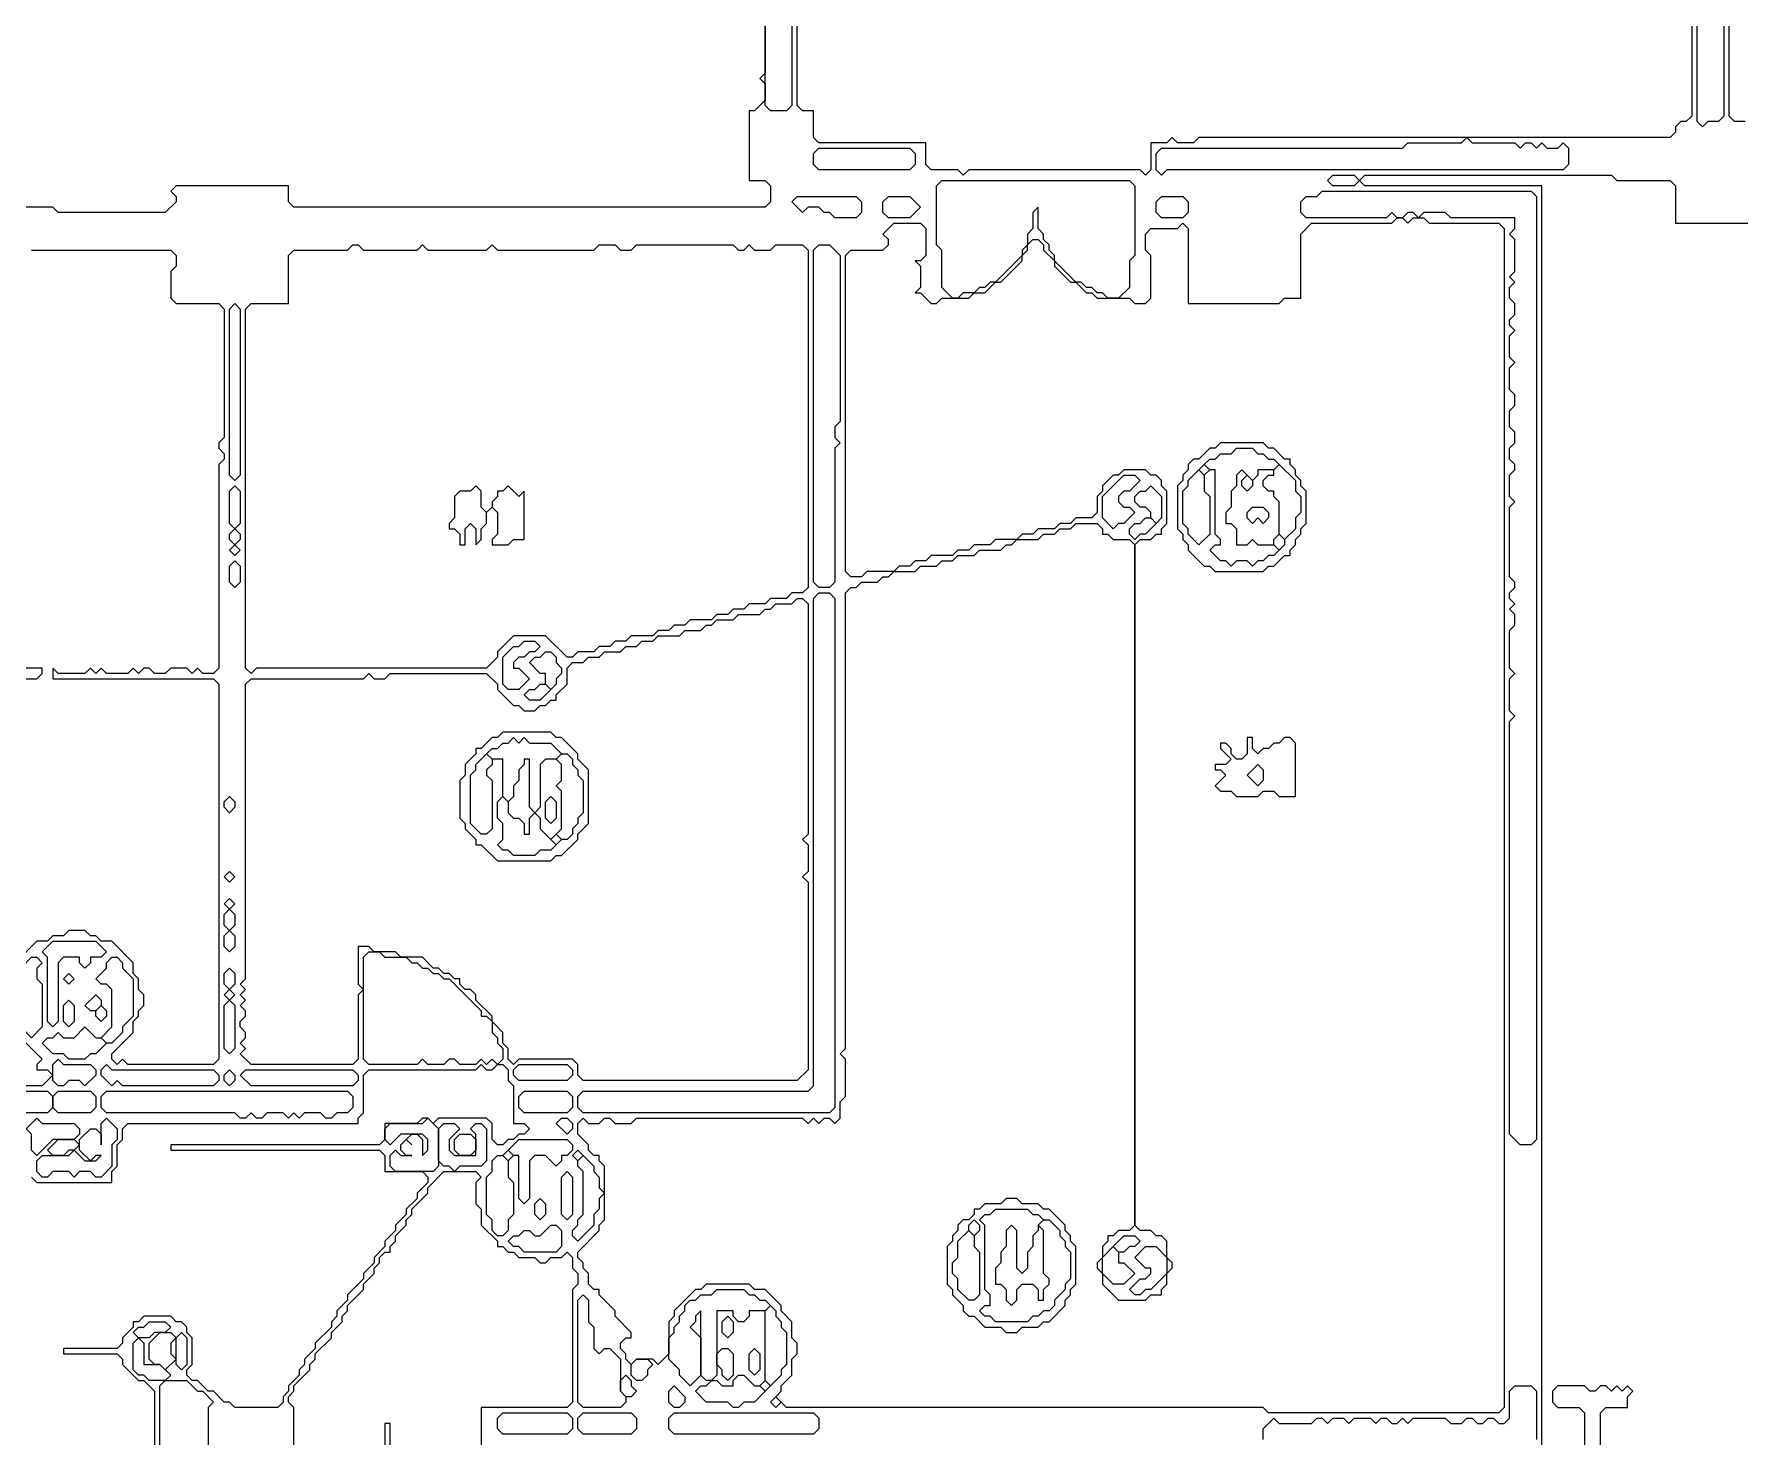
# Model space of a CAD drawing. Extents: x 4 to 2473, y 19 to 1752.
# Drawn here: x 1626.5 to 1945, y 1095.5 to 1357.3 of the extents above; entities that cross this region are included whole.
import ezdxf

# ---------------------------------------------------------------- set-up
doc = ezdxf.new("R2010")
doc.units = 0
doc.layers.add('TRACE_CURVE', color=3, linetype='Continuous', lineweight=0)
doc.layers.add('TRACE_TEXT_SYMBOL', color=6, linetype='Continuous', lineweight=0)

msp = doc.modelspace()

# ---------------------------------------------------------------- linework, layer by layer
at = {"layer": 'TRACE_CURVE', "color": 3}
for points in [[(1936, 1536), (1936, 1342), (1935, 1341), (1934, 1341), (1933, 1340), (1933, 1339), (1932, 1338), (1844, 1338), (1843, 1337), (1840, 1337), (1839, 1338), (1838, 1337), (1835, 1337), (1835, 1332), (1834, 1331), (1833, 1332), (1801, 1332), (1800, 1331), (1799, 1332), (1794, 1332), (1793, 1333), (1793, 1337), (1773, 1337), (1772, 1338), (1772, 1343), (1770, 1343), (1769, 1344), (1769, 1444)], [(1946, 1341), (1944, 1341), (1943, 1342), (1943, 1536)], [(1763, 1444), (1763, 1350), (1762, 1349), (1763, 1348), (1763, 1345), (1761, 1343), (1760, 1343), (1760, 1330), (1763, 1330), (1764, 1329), (1764, 1326), (1763, 1325), (1675, 1325), (1674, 1326), (1674, 1329), (1653, 1329), (1652, 1328), (1653, 1327), (1653, 1326), (1651, 1324), (1631, 1324)], [(1768, 1379), (1768, 1344), (1767, 1343), (1764, 1343), (1763, 1344), (1763, 1404)], [(1908, 1094), (1908, 1329), (1875, 1329), (1874, 1330), (1875, 1331), (1921, 1331), (1922, 1330), (1932, 1330), (1933, 1329), (1933, 1322), (1978, 1322)], [(1631, 1324), (1630, 1325), (1569, 1325)], [(1882, 1323), (1881, 1323), (1880, 1324), (1879, 1323), (1864, 1323), (1863, 1324), (1863, 1326), (1864, 1327), (1866, 1327)], [(1866, 1327), (1867, 1328), (1906, 1328), (1907, 1327), (1907, 1151), (1906, 1150), (1904, 1150), (1902, 1152), (1902, 1229), (1903, 1230), (1902, 1231), (1902, 1237), (1903, 1238), (1902, 1239), (1902, 1246), (1903, 1247), (1903, 1249), (1902, 1250), (1903, 1251), (1902, 1252), (1902, 1253), (1903, 1254), (1903, 1255), (1902, 1256), (1902, 1269), (1903, 1270), (1902, 1271), (1902, 1275), (1903, 1276), (1903, 1277), (1902, 1278), (1902, 1280), (1903, 1281), (1903, 1283), (1902, 1284), (1902, 1287), (1903, 1288), (1903, 1290), (1902, 1291), (1902, 1295), (1903, 1296), (1902, 1297), (1902, 1301), (1903, 1302), (1902, 1303), (1902, 1304), (1903, 1305), (1903, 1307), (1902, 1308), (1902, 1310), (1903, 1311), (1902, 1312), (1903, 1313), (1903, 1319), (1902, 1320), (1903, 1321), (1903, 1323), (1891, 1323), (1890, 1324), (1886, 1324), (1885, 1323), (1884, 1324), (1883, 1324), (1882, 1323)], [(1880, 1322), (1881, 1323), (1882, 1323), (1883, 1322), (1884, 1323), (1886, 1323), (1887, 1322), (1900, 1322), (1901, 1321), (1901, 1101), (1900, 1100), (1857, 1100), (1856, 1101), (1767, 1101), (1765, 1103), (1766, 1104), (1766, 1105), (1768, 1107), (1768, 1110), (1769, 1111), (1769, 1113), (1768, 1114), (1768, 1117), (1766, 1119), (1766, 1120), (1763, 1123), (1761, 1123), (1760, 1124), (1752, 1124), (1751, 1123), (1750, 1123), (1746, 1119), (1746, 1118), (1745, 1117), (1745, 1111), (1743, 1109), (1742, 1110), (1739, 1110), (1738, 1109), (1737, 1110), (1737, 1111), (1736, 1112), (1736, 1113), (1737, 1114), (1738, 1114), (1738, 1115), (1735, 1118), (1735, 1119), (1732, 1122), (1732, 1123), (1731, 1123), (1730, 1124), (1730, 1126), (1729, 1127), (1729, 1128), (1728, 1129), (1728, 1130), (1732, 1134), (1732, 1135), (1733, 1136), (1733, 1146), (1732, 1147), (1732, 1148), (1731, 1148)], [(1788, 1258), (1787, 1257), (1782, 1257), (1781, 1256), (1779, 1256), (1778, 1257), (1778, 1316), (1779, 1317), (1785, 1317), (1786, 1318), (1786, 1319), (1785, 1320), (1787, 1322), (1792, 1322), (1793, 1321), (1793, 1316), (1792, 1315), (1791, 1315), (1792, 1314), (1792, 1310), (1791, 1309), (1792, 1309), (1794, 1307), (1795, 1307), (1796, 1308), (1801, 1308), (1802, 1309), (1804, 1309), (1806, 1311), (1807, 1311), (1811, 1315), (1811, 1316), (1812, 1317), (1812, 1318), (1813, 1319), (1814, 1319), (1815, 1318), (1815, 1317), (1817, 1315), (1817, 1314), (1820, 1311), (1821, 1311), (1823, 1309), (1824, 1309), (1825, 1308), (1831, 1308), (1832, 1307), (1834, 1307), (1835, 1308), (1835, 1316), (1834, 1317), (1834, 1320), (1835, 1321), (1840, 1321), (1841, 1322), (1842, 1321), (1842, 1307), (1859, 1307), (1860, 1308), (1863, 1308), (1863, 1320), (1865, 1322), (1880, 1322)], [(1626, 1317), (1652, 1317), (1653, 1316), (1653, 1314), (1652, 1313), (1652, 1308), (1653, 1307), (1661, 1307), (1662, 1306), (1662, 1282), (1661, 1281), (1661, 1280), (1662, 1279), (1662, 1278), (1661, 1277), (1661, 1239), (1660, 1238), (1658, 1238), (1657, 1239), (1656, 1238), (1655, 1239), (1652, 1239), (1651, 1238), (1649, 1238), (1648, 1239), (1647, 1239), (1646, 1238), (1645, 1239), (1644, 1238), (1640, 1238), (1639, 1239), (1638, 1238), (1637, 1239), (1636, 1238), (1631, 1238), (1630, 1239), (1630, 1237), (1660, 1237), (1661, 1236), (1661, 1166), (1660, 1165), (1644, 1165), (1643, 1166), (1642, 1165), (1641, 1166), (1641, 1167), (1645, 1171), (1645, 1173), (1646, 1174), (1646, 1175), (1647, 1176), (1647, 1178), (1646, 1179), (1646, 1181), (1645, 1182), (1645, 1184), (1641, 1188), (1639, 1188)], [(1685, 1317), (1686, 1318), (1687, 1318), (1688, 1317), (1698, 1317), (1699, 1318), (1700, 1317), (1711, 1317), (1712, 1318), (1713, 1317), (1731, 1317), (1732, 1318), (1735, 1318), (1736, 1317), (1738, 1317), (1739, 1318), (1757, 1318), (1758, 1317), (1759, 1317), (1760, 1318), (1761, 1317), (1764, 1317), (1765, 1318), (1770, 1318), (1771, 1317), (1771, 1254), (1770, 1253), (1768, 1253), (1767, 1252), (1764, 1252), (1763, 1251), (1760, 1251), (1759, 1250), (1757, 1250), (1756, 1249), (1754, 1249), (1753, 1248), (1749, 1248), (1748, 1247), (1746, 1247), (1745, 1246), (1743, 1246), (1742, 1245), (1738, 1245), (1737, 1244), (1735, 1244), (1734, 1243), (1732, 1243), (1731, 1242), (1728, 1242), (1727, 1241), (1726, 1241), (1722, 1245), (1716, 1245), (1713, 1242), (1713, 1241), (1711, 1239), (1668, 1239), (1667, 1238), (1666, 1239), (1666, 1306), (1667, 1307), (1674, 1307), (1674, 1316)], [(1674, 1316), (1675, 1317), (1685, 1317)], [(1827, 1133), (1827, 1132), (1826, 1131), (1826, 1129), (1825, 1128), (1825, 1127), (1826, 1126), (1826, 1124), (1829, 1121), (1834, 1121), (1835, 1122), (1837, 1122), (1837, 1123), (1838, 1124), (1838, 1126), (1839, 1127), (1839, 1128), (1838, 1129), (1838, 1132), (1837, 1133), (1836, 1133), (1835, 1134), (1833, 1134), (1832, 1135), (1832, 1262), (1833, 1263), (1835, 1263), (1836, 1264), (1837, 1264), (1837, 1265), (1838, 1266), (1838, 1272), (1837, 1273), (1837, 1274), (1836, 1275), (1835, 1275), (1834, 1276), (1830, 1276), (1829, 1275), (1828, 1275), (1826, 1273), (1826, 1272), (1825, 1271), (1825, 1268), (1824, 1267), (1821, 1267), (1820, 1266), (1818, 1266), (1817, 1265), (1814, 1265), (1813, 1264), (1811, 1264), (1810, 1263), (1806, 1263), (1805, 1262), (1802, 1262), (1801, 1261), (1799, 1261), (1798, 1260), (1794, 1260), (1793, 1259), (1791, 1259), (1790, 1258), (1788, 1258)], [(1731, 1148), (1730, 1149), (1730, 1150), (1728, 1152), (1728, 1154), (1729, 1155), (1730, 1154), (1732, 1154), (1733, 1155), (1734, 1155), (1735, 1154), (1738, 1154), (1739, 1155), (1770, 1155), (1771, 1154), (1772, 1155), (1773, 1154), (1774, 1155), (1775, 1155), (1776, 1154), (1777, 1155), (1777, 1158), (1778, 1159), (1778, 1166), (1777, 1167), (1778, 1168), (1778, 1253), (1779, 1254), (1780, 1254), (1781, 1255), (1784, 1255), (1785, 1256), (1786, 1256), (1787, 1257), (1791, 1257), (1792, 1258), (1795, 1258), (1796, 1259), (1798, 1259), (1799, 1260), (1802, 1260), (1803, 1261), (1807, 1261), (1808, 1262), (1809, 1262), (1810, 1263), (1814, 1263), (1815, 1264), (1817, 1264), (1818, 1265), (1820, 1265), (1821, 1266), (1825, 1266), (1826, 1265), (1826, 1264), (1827, 1264), (1828, 1263), (1831, 1263), (1832, 1262), (1832, 1135), (1831, 1134), (1829, 1134), (1828, 1133), (1827, 1133)], [(1768, 1251), (1769, 1252), (1770, 1252), (1771, 1251), (1771, 1208), (1770, 1207), (1771, 1206), (1771, 1201), (1770, 1200), (1771, 1199), (1771, 1164), (1769, 1162), (1729, 1162), (1728, 1163), (1728, 1165), (1727, 1166), (1717, 1166), (1716, 1165), (1715, 1166), (1715, 1168), (1714, 1169), (1714, 1171), (1712, 1173), (1712, 1174), (1709, 1177), (1709, 1178), (1708, 1179), (1707, 1179), (1706, 1180), (1706, 1181), (1705, 1181), (1704, 1182), (1703, 1182), (1702, 1183), (1701, 1183), (1699, 1185), (1695, 1185), (1694, 1186), (1690, 1186), (1689, 1187), (1687, 1187), (1687, 1180), (1688, 1179), (1687, 1178), (1687, 1166), (1686, 1165), (1667, 1165), (1665, 1167), (1666, 1168), (1665, 1169), (1666, 1170), (1666, 1171), (1665, 1172), (1665, 1173), (1666, 1174), (1666, 1175), (1665, 1176), (1666, 1177), (1665, 1178), (1666, 1179), (1665, 1180), (1666, 1181), (1666, 1236), (1667, 1237)], [(1667, 1237), (1688, 1237), (1689, 1238), (1690, 1237), (1692, 1237), (1693, 1238), (1711, 1238), (1713, 1236), (1713, 1235), (1716, 1232), (1717, 1232), (1718, 1231), (1720, 1231), (1721, 1232), (1722, 1232), (1723, 1233), (1724, 1233), (1724, 1234), (1726, 1236), (1726, 1239), (1727, 1240), (1729, 1240), (1730, 1241), (1732, 1241), (1733, 1242), (1736, 1242), (1737, 1243), (1739, 1243), (1740, 1244), (1742, 1244), (1743, 1245), (1747, 1245), (1748, 1246), (1751, 1246), (1752, 1247), (1753, 1247), (1754, 1248), (1757, 1248), (1758, 1249), (1762, 1249), (1763, 1250), (1764, 1250), (1765, 1251), (1768, 1251)], [(1628, 1239), (1615, 1239)], [(1623, 1237), (1627, 1237), (1628, 1238), (1628, 1239)], [(1639, 1188), (1638, 1189), (1637, 1189), (1636, 1190), (1633, 1190), (1632, 1189), (1630, 1189), (1629, 1188), (1627, 1188), (1623, 1184)], [(1623, 1171), (1628, 1166), (1627, 1165), (1627, 1164), (1629, 1164), (1630, 1163), (1628, 1161), (1625, 1161)], [(1626, 1144), (1627, 1143), (1641, 1143), (1641, 1145), (1642, 1146), (1642, 1150), (1643, 1151), (1643, 1153), (1644, 1154), (1687, 1154), (1687, 1155), (1688, 1156), (1688, 1163), (1689, 1164), (1709, 1164), (1710, 1165), (1711, 1164), (1712, 1164), (1713, 1165), (1714, 1165), (1715, 1164), (1715, 1162), (1716, 1161), (1716, 1154), (1718, 1154), (1719, 1153), (1718, 1152), (1717, 1152), (1716, 1151), (1715, 1151), (1714, 1150), (1713, 1150), (1712, 1151), (1712, 1154), (1711, 1155), (1702, 1155), (1701, 1154), (1700, 1155), (1699, 1155), (1698, 1154), (1692, 1154), (1692, 1151), (1691, 1150), (1652, 1150), (1652, 1149), (1691, 1149), (1692, 1148), (1692, 1145)], [(1692, 1145), (1699, 1145), (1700, 1144), (1700, 1143), (1698, 1141), (1698, 1140), (1696, 1138), (1696, 1137), (1694, 1135), (1694, 1134), (1692, 1132), (1692, 1131), (1690, 1129), (1690, 1128), (1688, 1126), (1688, 1125), (1685, 1122), (1685, 1121), (1683, 1119), (1683, 1118), (1682, 1117), (1682, 1116), (1679, 1113), (1679, 1112), (1677, 1110), (1677, 1109), (1676, 1108), (1676, 1107), (1674, 1105), (1674, 1104), (1673, 1103), (1673, 1102), (1672, 1101), (1664, 1101), (1663, 1102), (1662, 1102), (1660, 1104), (1659, 1104), (1657, 1106), (1656, 1106), (1655, 1107), (1655, 1108), (1656, 1109), (1656, 1114), (1655, 1115), (1655, 1116), (1654, 1117), (1653, 1117), (1652, 1118), (1647, 1118), (1646, 1117), (1645, 1117), (1645, 1116), (1643, 1114), (1643, 1113), (1642, 1112), (1632, 1112), (1632, 1111), (1642, 1111), (1643, 1110), (1643, 1109), (1646, 1106), (1647, 1106), (1649, 1104)], [(1675, 1104), (1675, 1105), (1678, 1108), (1678, 1109), (1679, 1110), (1679, 1111), (1682, 1114), (1682, 1115), (1684, 1117), (1684, 1118), (1685, 1119), (1685, 1120), (1688, 1123), (1688, 1124), (1690, 1126), (1690, 1127), (1691, 1128), (1691, 1129), (1692, 1130), (1693, 1130), (1693, 1131), (1694, 1132), (1694, 1133), (1696, 1135), (1696, 1136), (1697, 1137), (1697, 1138), (1700, 1141), (1700, 1142), (1703, 1145)], [(1703, 1145), (1709, 1145), (1710, 1144), (1709, 1143), (1709, 1139), (1710, 1138), (1710, 1135), (1713, 1132), (1713, 1131), (1714, 1131), (1715, 1130), (1716, 1130), (1717, 1129), (1720, 1129), (1721, 1128), (1722, 1128), (1723, 1129), (1725, 1129), (1726, 1130), (1727, 1129), (1727, 1127), (1728, 1126), (1728, 1124), (1727, 1123), (1727, 1102), (1726, 1101), (1710, 1101), (1710, 1089)], [(1650, 1059), (1650, 1105), (1651, 1106), (1655, 1106), (1657, 1104), (1658, 1104), (1660, 1102), (1659, 1101), (1659, 1047)], [(1649, 1104), (1649, 1082), (1648, 1081), (1645, 1084), (1644, 1084), (1643, 1085), (1640, 1085), (1639, 1086), (1637, 1086), (1636, 1085), (1633, 1085), (1632, 1084), (1631, 1084), (1627, 1080), (1627, 1078), (1626, 1077)], [(1675, 1094), (1675, 1101), (1674, 1102), (1674, 1103), (1675, 1104)], [(1856, 1095), (1856, 1097), (1858, 1099), (1859, 1098), (1865, 1098), (1866, 1099), (1867, 1099), (1868, 1098), (1869, 1099), (1871, 1099), (1872, 1098), (1873, 1099), (1876, 1099), (1877, 1098), (1878, 1099), (1879, 1099), (1880, 1098), (1881, 1098), (1882, 1099), (1883, 1098), (1884, 1099), (1890, 1099), (1891, 1098), (1893, 1098), (1894, 1099), (1895, 1099), (1896, 1098), (1897, 1098), (1898, 1099), (1899, 1099), (1900, 1098), (1901, 1098), (1902, 1099), (1902, 1104), (1903, 1105), (1906, 1105), (1907, 1104), (1907, 1095)], [(1693, 1094), (1693, 1098), (1692, 1098), (1692, 1094)]]:
    msp.add_lwpolyline(points, dxfattribs=at)
for points in [[(1937, 1536), (1938, 1537), (1941, 1537), (1942, 1536), (1942, 1342), (1941, 1341), (1939, 1341), (1938, 1340), (1937, 1341)], [(1893, 1337), (1894, 1338), (1895, 1337), (1903, 1337), (1904, 1336), (1905, 1337), (1906, 1337), (1907, 1336), (1908, 1337), (1909, 1336), (1911, 1336), (1912, 1337), (1913, 1336), (1913, 1333), (1912, 1332), (1838, 1332), (1837, 1331), (1836, 1332), (1836, 1335), (1837, 1336), (1882, 1336), (1883, 1337)], [(1772, 1335), (1773, 1336), (1790, 1336), (1791, 1335), (1791, 1333), (1790, 1332), (1773, 1332), (1772, 1333)], [(1795, 1329), (1796, 1330), (1831, 1330), (1832, 1329), (1832, 1316), (1831, 1315), (1831, 1310), (1829, 1308), (1827, 1308), (1826, 1309), (1825, 1309), (1824, 1310), (1823, 1310), (1822, 1311), (1821, 1311), (1817, 1315), (1817, 1316), (1816, 1317), (1816, 1318), (1815, 1319), (1815, 1320), (1814, 1321), (1814, 1325), (1813, 1324), (1813, 1321), (1812, 1320), (1812, 1318), (1811, 1317), (1811, 1316), (1806, 1311), (1805, 1311), (1804, 1310), (1803, 1310), (1802, 1309), (1800, 1309), (1799, 1308), (1798, 1308), (1796, 1310), (1796, 1317), (1795, 1318)], [(1868, 1330), (1869, 1331), (1873, 1331), (1874, 1330), (1873, 1329), (1869, 1329)], [(1768, 1326), (1769, 1327), (1780, 1327), (1781, 1326), (1781, 1324), (1780, 1323), (1776, 1323), (1775, 1324), (1774, 1324), (1773, 1325), (1771, 1325), (1770, 1324)], [(1785, 1326), (1786, 1327), (1790, 1327), (1792, 1325), (1790, 1323), (1786, 1323), (1785, 1324)], [(1836, 1326), (1837, 1327), (1841, 1327), (1842, 1326), (1842, 1324), (1841, 1323), (1837, 1323), (1836, 1324)], [(1772, 1317), (1773, 1318), (1775, 1318), (1777, 1316), (1777, 1285), (1776, 1284), (1776, 1282), (1777, 1281), (1776, 1280), (1776, 1255), (1775, 1254), (1773, 1254), (1772, 1255)], [(1663, 1306), (1664, 1307), (1665, 1306), (1665, 1275), (1664, 1274), (1663, 1275)], [(1830, 1275), (1832, 1275), (1833, 1274), (1831, 1272), (1830, 1272), (1829, 1271), (1829, 1270), (1830, 1269), (1831, 1269), (1832, 1268), (1830, 1266), (1829, 1266), (1828, 1265), (1826, 1267), (1826, 1271)], [(1663, 1272), (1664, 1273), (1665, 1272), (1665, 1266), (1664, 1265), (1663, 1266)], [(1834, 1272), (1835, 1273), (1837, 1271), (1837, 1267), (1836, 1266), (1835, 1267), (1835, 1268), (1834, 1269), (1833, 1269), (1832, 1270), (1832, 1271), (1833, 1272)], [(1663, 1264), (1664, 1265), (1665, 1264), (1665, 1263), (1664, 1262), (1663, 1263)], [(1833, 1266), (1834, 1267), (1835, 1267), (1836, 1266), (1834, 1264), (1833, 1264), (1832, 1263), (1831, 1264), (1831, 1265), (1832, 1266)], [(1663, 1261), (1664, 1262), (1665, 1261), (1664, 1260)], [(1663, 1258), (1664, 1259), (1665, 1258), (1665, 1255), (1664, 1254), (1663, 1255)], [(1772, 1252), (1773, 1253), (1775, 1253), (1776, 1252), (1776, 1157), (1775, 1156), (1729, 1156), (1728, 1157), (1728, 1159), (1729, 1160), (1771, 1160), (1772, 1161)], [(1717, 1243), (1718, 1244), (1720, 1244), (1721, 1243), (1720, 1242), (1719, 1242), (1718, 1241), (1717, 1241), (1716, 1240), (1716, 1239), (1717, 1239), (1719, 1237), (1717, 1235), (1715, 1235), (1714, 1236), (1714, 1241), (1716, 1243)], [(1721, 1241), (1722, 1242), (1723, 1242), (1724, 1241), (1724, 1240), (1725, 1239), (1725, 1238), (1724, 1237), (1724, 1236), (1723, 1235), (1722, 1236), (1722, 1238), (1721, 1238), (1719, 1240), (1720, 1241)], [(1720, 1235), (1721, 1236), (1722, 1236), (1723, 1235), (1721, 1233), (1719, 1233), (1718, 1234), (1719, 1235)], [(1662, 1214), (1663, 1215), (1664, 1214), (1664, 1213), (1663, 1212), (1662, 1213)], [(1662, 1200), (1663, 1201), (1664, 1200), (1663, 1199)], [(1662, 1195), (1663, 1196), (1664, 1195), (1663, 1194)], [(1662, 1193), (1663, 1194), (1664, 1193), (1664, 1191), (1663, 1190), (1662, 1191)], [(1662, 1189), (1663, 1190), (1664, 1189), (1664, 1187), (1663, 1186), (1662, 1187)], [(1626, 1185), (1627, 1185), (1628, 1184), (1627, 1183), (1627, 1181), (1628, 1180), (1628, 1172), (1626, 1170), (1624, 1172), (1624, 1174), (1623, 1175), (1623, 1180), (1624, 1181), (1624, 1183)], [(1630, 1188), (1638, 1188), (1640, 1186), (1639, 1185), (1637, 1185), (1637, 1184), (1636, 1183), (1635, 1184), (1635, 1185), (1632, 1185), (1631, 1184), (1631, 1173), (1630, 1172), (1629, 1173), (1629, 1185), (1628, 1186)], [(1640, 1184), (1641, 1185), (1642, 1185), (1643, 1184), (1643, 1183), (1645, 1181), (1645, 1174), (1643, 1172), (1643, 1171), (1641, 1169), (1640, 1169), (1639, 1170), (1641, 1172), (1641, 1179), (1640, 1180), (1639, 1180), (1638, 1181), (1640, 1183)], [(1688, 1185), (1689, 1186), (1691, 1186), (1692, 1185), (1696, 1185), (1697, 1184), (1698, 1184), (1699, 1183), (1700, 1183), (1701, 1182), (1702, 1182), (1703, 1181), (1704, 1181), (1710, 1175), (1710, 1174), (1711, 1174), (1712, 1173), (1712, 1171), (1713, 1170), (1713, 1169), (1714, 1168), (1714, 1166), (1713, 1165), (1712, 1166), (1711, 1165), (1710, 1166), (1709, 1165), (1706, 1165), (1705, 1166), (1704, 1166), (1703, 1165), (1700, 1165), (1699, 1166), (1698, 1165), (1689, 1165), (1688, 1166)], [(1632, 1181), (1633, 1182), (1634, 1181), (1633, 1180)], [(1662, 1182), (1663, 1183), (1664, 1182), (1664, 1180), (1663, 1179), (1662, 1180)], [(1662, 1178), (1663, 1179), (1664, 1178), (1663, 1177)], [(1632, 1176), (1633, 1177), (1634, 1176), (1634, 1173), (1633, 1172), (1632, 1173)], [(1638, 1178), (1639, 1177), (1639, 1176), (1638, 1175), (1637, 1175), (1636, 1176)], [(1638, 1175), (1639, 1176), (1640, 1175), (1640, 1174), (1639, 1173), (1638, 1174)], [(1662, 1176), (1663, 1177), (1664, 1176), (1664, 1168), (1663, 1167), (1662, 1168)], [(1636, 1172), (1638, 1170), (1639, 1170), (1640, 1169), (1638, 1167), (1637, 1167), (1636, 1166), (1633, 1166), (1632, 1167), (1630, 1167), (1628, 1169), (1629, 1170), (1630, 1170), (1631, 1171), (1632, 1170), (1634, 1170)], [(1630, 1165), (1631, 1166), (1632, 1165), (1637, 1165), (1638, 1164), (1638, 1163), (1636, 1161), (1635, 1162), (1633, 1162), (1632, 1161), (1631, 1161), (1630, 1162)], [(1639, 1164), (1640, 1165), (1641, 1164), (1660, 1164), (1661, 1163), (1661, 1162), (1660, 1161), (1643, 1161), (1642, 1162), (1641, 1161), (1639, 1163)], [(1662, 1163), (1663, 1164), (1664, 1163), (1664, 1162), (1663, 1161), (1662, 1162)], [(1665, 1163), (1666, 1164), (1686, 1164), (1687, 1163), (1687, 1162), (1686, 1161), (1667, 1161)], [(1716, 1164), (1717, 1165), (1726, 1165), (1727, 1164), (1727, 1163), (1726, 1162), (1717, 1162), (1716, 1163)], [(1619, 1159), (1620, 1160), (1629, 1160), (1630, 1159), (1630, 1157), (1629, 1156), (1620, 1156), (1619, 1157)], [(1630, 1159), (1631, 1160), (1637, 1160), (1638, 1159), (1638, 1157), (1637, 1156), (1631, 1156), (1630, 1157)], [(1639, 1159), (1640, 1160), (1685, 1160), (1686, 1159), (1686, 1157), (1685, 1156), (1683, 1156), (1682, 1155), (1681, 1155), (1680, 1156), (1677, 1156), (1676, 1155), (1675, 1156), (1674, 1155), (1673, 1156), (1670, 1156), (1669, 1155), (1668, 1155), (1667, 1156), (1666, 1155), (1665, 1155), (1664, 1156), (1640, 1156), (1639, 1157)], [(1717, 1159), (1718, 1160), (1726, 1160), (1727, 1159), (1727, 1157), (1726, 1156), (1718, 1156), (1717, 1157)], [(1627, 1155), (1628, 1154), (1634, 1154), (1635, 1153), (1635, 1152), (1634, 1151), (1630, 1151), (1627, 1148), (1626, 1149), (1626, 1152), (1625, 1153)], [(1639, 1154), (1640, 1155), (1642, 1153), (1642, 1151), (1641, 1150), (1641, 1146), (1639, 1144), (1638, 1144), (1637, 1145), (1635, 1145), (1634, 1144), (1633, 1145), (1630, 1145), (1629, 1144), (1628, 1144), (1627, 1145), (1627, 1147), (1628, 1148), (1633, 1148), (1634, 1149), (1636, 1147), (1638, 1147), (1639, 1148), (1638, 1148), (1637, 1147), (1635, 1149), (1635, 1151), (1637, 1153), (1638, 1153), (1639, 1152), (1639, 1150)], [(1699, 1154), (1700, 1155), (1702, 1153), (1702, 1146), (1701, 1145), (1694, 1145), (1693, 1146), (1693, 1148), (1694, 1149), (1695, 1148), (1697, 1148), (1696, 1148), (1695, 1149), (1695, 1150), (1696, 1151), (1697, 1150), (1696, 1151), (1697, 1152), (1698, 1152), (1699, 1151), (1699, 1148), (1700, 1149), (1700, 1151), (1699, 1152), (1695, 1152), (1693, 1150), (1692, 1151), (1692, 1153), (1693, 1154)], [(1702, 1153), (1703, 1154), (1705, 1154), (1706, 1153), (1704, 1151), (1704, 1149), (1705, 1148), (1709, 1148), (1709, 1152), (1708, 1153), (1709, 1154), (1710, 1154), (1711, 1153), (1711, 1147), (1710, 1146), (1706, 1146), (1705, 1145), (1704, 1146), (1703, 1146), (1702, 1147)], [(1724, 1154), (1725, 1155), (1726, 1155), (1727, 1154), (1727, 1153), (1726, 1152)], [(1631, 1151), (1634, 1151), (1635, 1150), (1634, 1149), (1633, 1149), (1632, 1148), (1630, 1148), (1629, 1149)], [(1705, 1151), (1706, 1152), (1708, 1152), (1709, 1151), (1709, 1149), (1708, 1148), (1706, 1148), (1705, 1149)], [(1717, 1151), (1726, 1151), (1727, 1150), (1727, 1149), (1726, 1148), (1725, 1148), (1725, 1147), (1724, 1146), (1722, 1148), (1720, 1148), (1719, 1147), (1719, 1140), (1718, 1139), (1717, 1140), (1717, 1148), (1716, 1148), (1715, 1149)], [(1712, 1147), (1713, 1148), (1714, 1148), (1715, 1147), (1715, 1144), (1716, 1143), (1716, 1137), (1715, 1136), (1715, 1134), (1714, 1133), (1713, 1133), (1712, 1134), (1712, 1136), (1711, 1137), (1711, 1144), (1712, 1145)], [(1714, 1148), (1715, 1149), (1716, 1148), (1715, 1147)], [(1727, 1148), (1728, 1149), (1729, 1148), (1728, 1147)], [(1728, 1147), (1729, 1148), (1731, 1146), (1731, 1145), (1732, 1144), (1732, 1142), (1733, 1141), (1732, 1140), (1732, 1138), (1731, 1137), (1731, 1135), (1728, 1132), (1727, 1133), (1727, 1134), (1728, 1135), (1728, 1136), (1729, 1137), (1729, 1145), (1728, 1146)], [(1725, 1144), (1726, 1145), (1727, 1144), (1727, 1137), (1726, 1136), (1725, 1137)], [(1720, 1139), (1721, 1140), (1722, 1139), (1722, 1137), (1721, 1136), (1720, 1137)], [(1723, 1135), (1724, 1135), (1725, 1134), (1725, 1131), (1724, 1130), (1718, 1130), (1717, 1131), (1716, 1131), (1715, 1132), (1716, 1133), (1717, 1133), (1718, 1134), (1719, 1134), (1720, 1133), (1721, 1133)], [(1828, 1131), (1829, 1130), (1829, 1128), (1830, 1128), (1832, 1126), (1830, 1124), (1828, 1124), (1826, 1126), (1826, 1129)], [(1830, 1133), (1832, 1133), (1833, 1132), (1832, 1131), (1831, 1131), (1830, 1130), (1829, 1130), (1828, 1131)], [(1834, 1131), (1836, 1131), (1838, 1129), (1838, 1126), (1835, 1123), (1834, 1123), (1833, 1122), (1832, 1122), (1831, 1123), (1833, 1125), (1834, 1125), (1835, 1126), (1835, 1127), (1834, 1127), (1832, 1129)], [(1728, 1121), (1729, 1122), (1730, 1121), (1730, 1117), (1731, 1116), (1731, 1112), (1732, 1111), (1733, 1112), (1734, 1112), (1736, 1110), (1736, 1104), (1737, 1103), (1737, 1102), (1736, 1101), (1729, 1101), (1728, 1102)], [(1753, 1122), (1754, 1123), (1759, 1123), (1760, 1122), (1761, 1122), (1762, 1121), (1763, 1121), (1764, 1120), (1763, 1119), (1760, 1119), (1760, 1118), (1759, 1117), (1758, 1117), (1757, 1118), (1757, 1119), (1754, 1119), (1754, 1107), (1753, 1106), (1752, 1106), (1751, 1107), (1751, 1119), (1750, 1118), (1750, 1117), (1749, 1116), (1751, 1114), (1751, 1107), (1749, 1105), (1747, 1107), (1747, 1108), (1745, 1110), (1745, 1114), (1746, 1115), (1746, 1116), (1747, 1117), (1747, 1118), (1748, 1119), (1748, 1120), (1749, 1121), (1750, 1121), (1751, 1122)], [(1755, 1117), (1756, 1118), (1757, 1117), (1757, 1115), (1756, 1114), (1755, 1115)], [(1763, 1119), (1764, 1120), (1765, 1119), (1765, 1118), (1766, 1117), (1766, 1116), (1767, 1115), (1767, 1109), (1766, 1108), (1766, 1107), (1764, 1105), (1763, 1106)], [(1647, 1116), (1648, 1117), (1651, 1117), (1652, 1116), (1651, 1115), (1649, 1115), (1648, 1114), (1646, 1114), (1645, 1115), (1646, 1116)], [(1650, 1115), (1652, 1115), (1653, 1114), (1652, 1113), (1652, 1111), (1653, 1110), (1651, 1108), (1650, 1109), (1649, 1109), (1648, 1110), (1648, 1113)], [(1653, 1114), (1654, 1115), (1655, 1114), (1655, 1109), (1654, 1108), (1653, 1109)], [(1645, 1113), (1646, 1114), (1647, 1113), (1647, 1109), (1650, 1109), (1652, 1107), (1651, 1106), (1648, 1106), (1647, 1107), (1646, 1107), (1645, 1108)], [(1754, 1111), (1755, 1112), (1756, 1112), (1757, 1111), (1757, 1107), (1756, 1106), (1755, 1107), (1755, 1108), (1754, 1109)], [(1760, 1111), (1761, 1112), (1762, 1111), (1762, 1108), (1761, 1107), (1760, 1108)], [(1738, 1109), (1739, 1110), (1741, 1110), (1742, 1109), (1741, 1108), (1741, 1107), (1740, 1106), (1739, 1106), (1738, 1107)], [(1736, 1106), (1737, 1107), (1738, 1106), (1738, 1105), (1739, 1104), (1738, 1103), (1737, 1103), (1736, 1104)], [(1757, 1106), (1758, 1107), (1759, 1107), (1761, 1105), (1762, 1105), (1763, 1104), (1761, 1102), (1759, 1102), (1758, 1101), (1757, 1101), (1756, 1102), (1752, 1102), (1750, 1104), (1751, 1105), (1752, 1105), (1753, 1106), (1754, 1106), (1755, 1105), (1757, 1105)], [(1762, 1105), (1763, 1106), (1764, 1105), (1763, 1104)], [(1745, 1104), (1746, 1105), (1748, 1103), (1748, 1102), (1747, 1101), (1746, 1101), (1745, 1102)], [(1764, 1102), (1765, 1103), (1766, 1102), (1765, 1101)], [(1713, 1099), (1714, 1100), (1726, 1100), (1727, 1099), (1727, 1097), (1726, 1096), (1714, 1096), (1713, 1097)], [(1728, 1099), (1729, 1100), (1738, 1100), (1739, 1099), (1739, 1097), (1738, 1096), (1729, 1096), (1728, 1097)], [(1745, 1099), (1746, 1100), (1772, 1100), (1773, 1099), (1773, 1097), (1772, 1096), (1746, 1096), (1745, 1097)]]:
    msp.add_lwpolyline(points, close=True, dxfattribs=at)
at = {"layer": 'TRACE_TEXT_SYMBOL', "color": 6}
for points in [[(1848, 1281), (1847, 1280), (1846, 1280), (1844, 1278), (1843, 1278), (1842, 1277), (1842, 1276), (1841, 1275), (1841, 1274), (1840, 1273), (1840, 1265), (1841, 1264), (1841, 1263), (1842, 1262), (1842, 1261), (1845, 1258), (1846, 1258), (1847, 1257), (1856, 1257), (1857, 1258), (1858, 1258), (1860, 1260), (1861, 1260), (1861, 1261), (1862, 1262), (1862, 1263), (1863, 1264), (1863, 1265), (1864, 1266), (1864, 1272), (1863, 1273), (1863, 1274), (1862, 1275), (1862, 1276), (1861, 1277), (1861, 1278), (1860, 1278), (1858, 1280), (1857, 1280), (1856, 1281)], [(1850, 1279), (1851, 1280), (1854, 1280), (1855, 1279), (1856, 1279), (1857, 1278), (1858, 1278), (1859, 1277), (1858, 1276), (1855, 1276), (1855, 1275), (1854, 1274), (1852, 1276), (1851, 1275), (1851, 1273), (1850, 1272), (1850, 1269), (1849, 1268), (1849, 1266), (1850, 1266), (1851, 1265), (1851, 1262), (1853, 1262), (1854, 1263), (1855, 1262), (1858, 1262), (1859, 1261), (1858, 1260), (1857, 1260), (1856, 1259), (1855, 1259), (1854, 1258), (1853, 1259), (1851, 1259), (1850, 1258), (1849, 1259), (1848, 1259), (1846, 1261), (1847, 1262), (1848, 1262), (1848, 1263), (1847, 1264), (1847, 1276), (1846, 1276), (1845, 1277), (1846, 1278), (1847, 1278), (1848, 1279)], [(1844, 1276), (1845, 1275), (1845, 1272), (1846, 1271), (1846, 1264), (1844, 1262), (1842, 1264), (1842, 1265), (1841, 1266), (1841, 1272), (1842, 1273), (1842, 1274)], [(1844, 1276), (1845, 1277), (1846, 1276), (1845, 1275)], [(1852, 1274), (1853, 1275), (1854, 1274), (1854, 1273), (1853, 1272), (1852, 1273)], [(1858, 1276), (1859, 1277), (1862, 1274), (1862, 1272), (1863, 1271), (1863, 1268), (1862, 1267), (1862, 1265), (1860, 1263), (1859, 1264), (1859, 1270), (1858, 1271), (1858, 1272), (1857, 1272), (1856, 1273), (1856, 1274), (1857, 1275), (1858, 1275)], [(1709, 1273), (1708, 1272), (1706, 1272), (1705, 1271), (1705, 1267), (1704, 1266), (1704, 1265), (1705, 1265), (1706, 1264), (1706, 1262), (1707, 1262), (1707, 1265), (1708, 1266), (1709, 1265), (1709, 1262), (1710, 1263), (1710, 1265), (1711, 1266), (1711, 1268), (1712, 1269), (1713, 1268), (1713, 1264), (1712, 1263), (1712, 1262), (1715, 1262), (1716, 1263), (1718, 1263), (1718, 1272), (1717, 1271), (1715, 1273), (1714, 1272), (1713, 1272), (1713, 1271), (1712, 1270), (1712, 1269), (1711, 1268), (1710, 1269), (1710, 1272)], [(1853, 1268), (1854, 1269), (1856, 1269), (1857, 1268), (1857, 1267), (1856, 1266), (1855, 1267), (1854, 1266), (1853, 1267)], [(1858, 1263), (1859, 1264), (1860, 1263), (1860, 1262), (1859, 1261), (1858, 1262)], [(1714, 1227), (1713, 1226), (1712, 1226), (1710, 1224), (1709, 1224), (1709, 1223), (1707, 1221), (1707, 1219), (1706, 1218), (1706, 1211), (1707, 1210), (1707, 1209), (1709, 1207), (1709, 1206), (1710, 1206), (1713, 1203), (1723, 1203), (1724, 1204), (1725, 1204), (1728, 1207), (1728, 1208), (1730, 1210), (1730, 1220), (1728, 1222), (1728, 1223), (1725, 1226), (1724, 1226), (1723, 1227)], [(1715, 1225), (1716, 1226), (1717, 1225), (1718, 1226), (1719, 1225), (1723, 1225), (1725, 1223), (1724, 1222), (1722, 1222), (1721, 1221), (1721, 1213), (1720, 1212), (1719, 1213), (1719, 1222), (1718, 1222), (1718, 1221), (1717, 1220), (1717, 1218), (1716, 1217), (1716, 1215), (1715, 1214), (1714, 1215), (1714, 1222), (1712, 1222), (1711, 1223), (1712, 1224), (1713, 1224), (1714, 1225)], [(1853, 1226), (1853, 1223), (1852, 1222), (1851, 1222), (1850, 1223), (1850, 1224), (1849, 1225), (1848, 1225), (1848, 1224), (1850, 1222), (1849, 1221), (1847, 1221), (1847, 1220), (1848, 1220), (1849, 1219), (1847, 1217), (1848, 1216), (1850, 1216), (1851, 1215), (1855, 1215), (1856, 1216), (1858, 1216), (1859, 1215), (1862, 1215), (1862, 1225), (1861, 1226), (1860, 1226), (1859, 1225), (1858, 1225), (1857, 1224), (1856, 1224), (1855, 1223), (1854, 1224), (1854, 1226)], [(1711, 1223), (1712, 1222), (1712, 1221), (1711, 1220), (1711, 1219), (1712, 1218), (1712, 1209), (1711, 1208), (1710, 1208), (1708, 1210), (1708, 1219), (1709, 1220), (1709, 1221)], [(1724, 1222), (1725, 1223), (1726, 1223), (1727, 1222), (1727, 1221), (1728, 1220), (1728, 1219), (1729, 1218), (1729, 1212), (1728, 1211), (1728, 1210), (1727, 1209), (1727, 1208), (1726, 1207), (1725, 1207), (1724, 1208), (1725, 1209), (1725, 1216), (1724, 1217), (1725, 1218), (1725, 1221)], [(1855, 1221), (1856, 1220), (1856, 1218), (1855, 1217), (1853, 1219)], [(1713, 1214), (1714, 1215), (1715, 1214), (1715, 1212), (1716, 1211), (1717, 1211), (1718, 1210), (1718, 1208), (1719, 1208), (1719, 1211), (1720, 1212), (1721, 1211), (1721, 1209), (1724, 1206), (1723, 1205), (1721, 1205), (1720, 1204), (1716, 1204), (1715, 1205), (1714, 1205), (1713, 1206), (1714, 1207), (1714, 1210), (1713, 1211)], [(1722, 1214), (1723, 1215), (1724, 1214), (1724, 1211), (1723, 1210), (1722, 1211)], [(1723, 1207), (1724, 1208), (1725, 1207), (1724, 1206)], [(1808, 1140), (1807, 1139), (1804, 1139), (1803, 1138), (1802, 1138), (1802, 1137), (1801, 1136), (1800, 1136), (1799, 1135), (1799, 1134), (1798, 1133), (1798, 1132), (1797, 1131), (1797, 1124), (1798, 1123), (1798, 1122), (1800, 1120), (1800, 1119), (1801, 1118), (1802, 1118), (1804, 1116), (1807, 1116), (1808, 1115), (1810, 1115), (1811, 1116), (1814, 1116), (1815, 1117), (1816, 1117), (1819, 1120), (1819, 1121), (1820, 1122), (1820, 1123), (1821, 1124), (1821, 1131), (1820, 1132), (1820, 1133), (1819, 1134), (1819, 1135), (1816, 1138), (1815, 1138), (1814, 1139), (1811, 1139), (1810, 1140)], [(1801, 1134), (1802, 1133), (1802, 1131), (1803, 1130), (1803, 1122), (1802, 1121), (1801, 1121), (1799, 1123), (1799, 1125), (1798, 1126), (1798, 1128), (1799, 1129), (1799, 1132)], [(1801, 1135), (1802, 1136), (1803, 1135), (1803, 1134), (1802, 1133), (1801, 1134)]]:
    msp.add_lwpolyline(points, close=True, dxfattribs=at)
for points in [[(1805, 1137), (1806, 1138), (1812, 1138), (1813, 1137), (1814, 1137), (1815, 1136), (1814, 1135), (1814, 1134), (1813, 1133), (1813, 1131), (1812, 1130), (1812, 1127), (1811, 1126), (1810, 1127), (1810, 1134), (1809, 1135), (1808, 1134), (1808, 1131), (1807, 1130), (1807, 1128), (1806, 1127), (1806, 1124), (1807, 1124), (1808, 1123), (1808, 1121), (1809, 1120), (1810, 1121), (1810, 1123), (1811, 1124), (1813, 1124), (1814, 1123), (1814, 1121), (1815, 1121), (1815, 1123), (1816, 1124), (1816, 1125), (1815, 1126), (1815, 1134), (1814, 1135), (1815, 1136), (1816, 1136), (1818, 1134), (1818, 1133), (1819, 1132), (1819, 1131), (1820, 1130), (1820, 1125), (1819, 1124), (1819, 1123), (1817, 1121), (1817, 1120), (1816, 1119), (1815, 1119), (1814, 1118), (1813, 1118), (1812, 1117), (1806, 1117), (1805, 1118), (1804, 1118), (1803, 1119), (1804, 1120), (1805, 1120), (1805, 1122), (1804, 1123)], [(1804, 1123), (1804, 1135), (1803, 1136), (1804, 1137), (1805, 1137)], [(1919, 1091), (1919, 1100), (1920, 1101), (1924, 1101), (1924, 1103), (1925, 1104), (1924, 1105), (1923, 1104), (1922, 1105), (1921, 1104), (1920, 1105), (1919, 1105), (1918, 1104), (1917, 1104), (1916, 1105), (1911, 1105), (1910, 1104), (1910, 1102), (1911, 1101), (1915, 1101), (1916, 1100), (1916, 1091)]]:
    msp.add_lwpolyline(points, dxfattribs=at)

doc.saveas('drawing.dxf')
